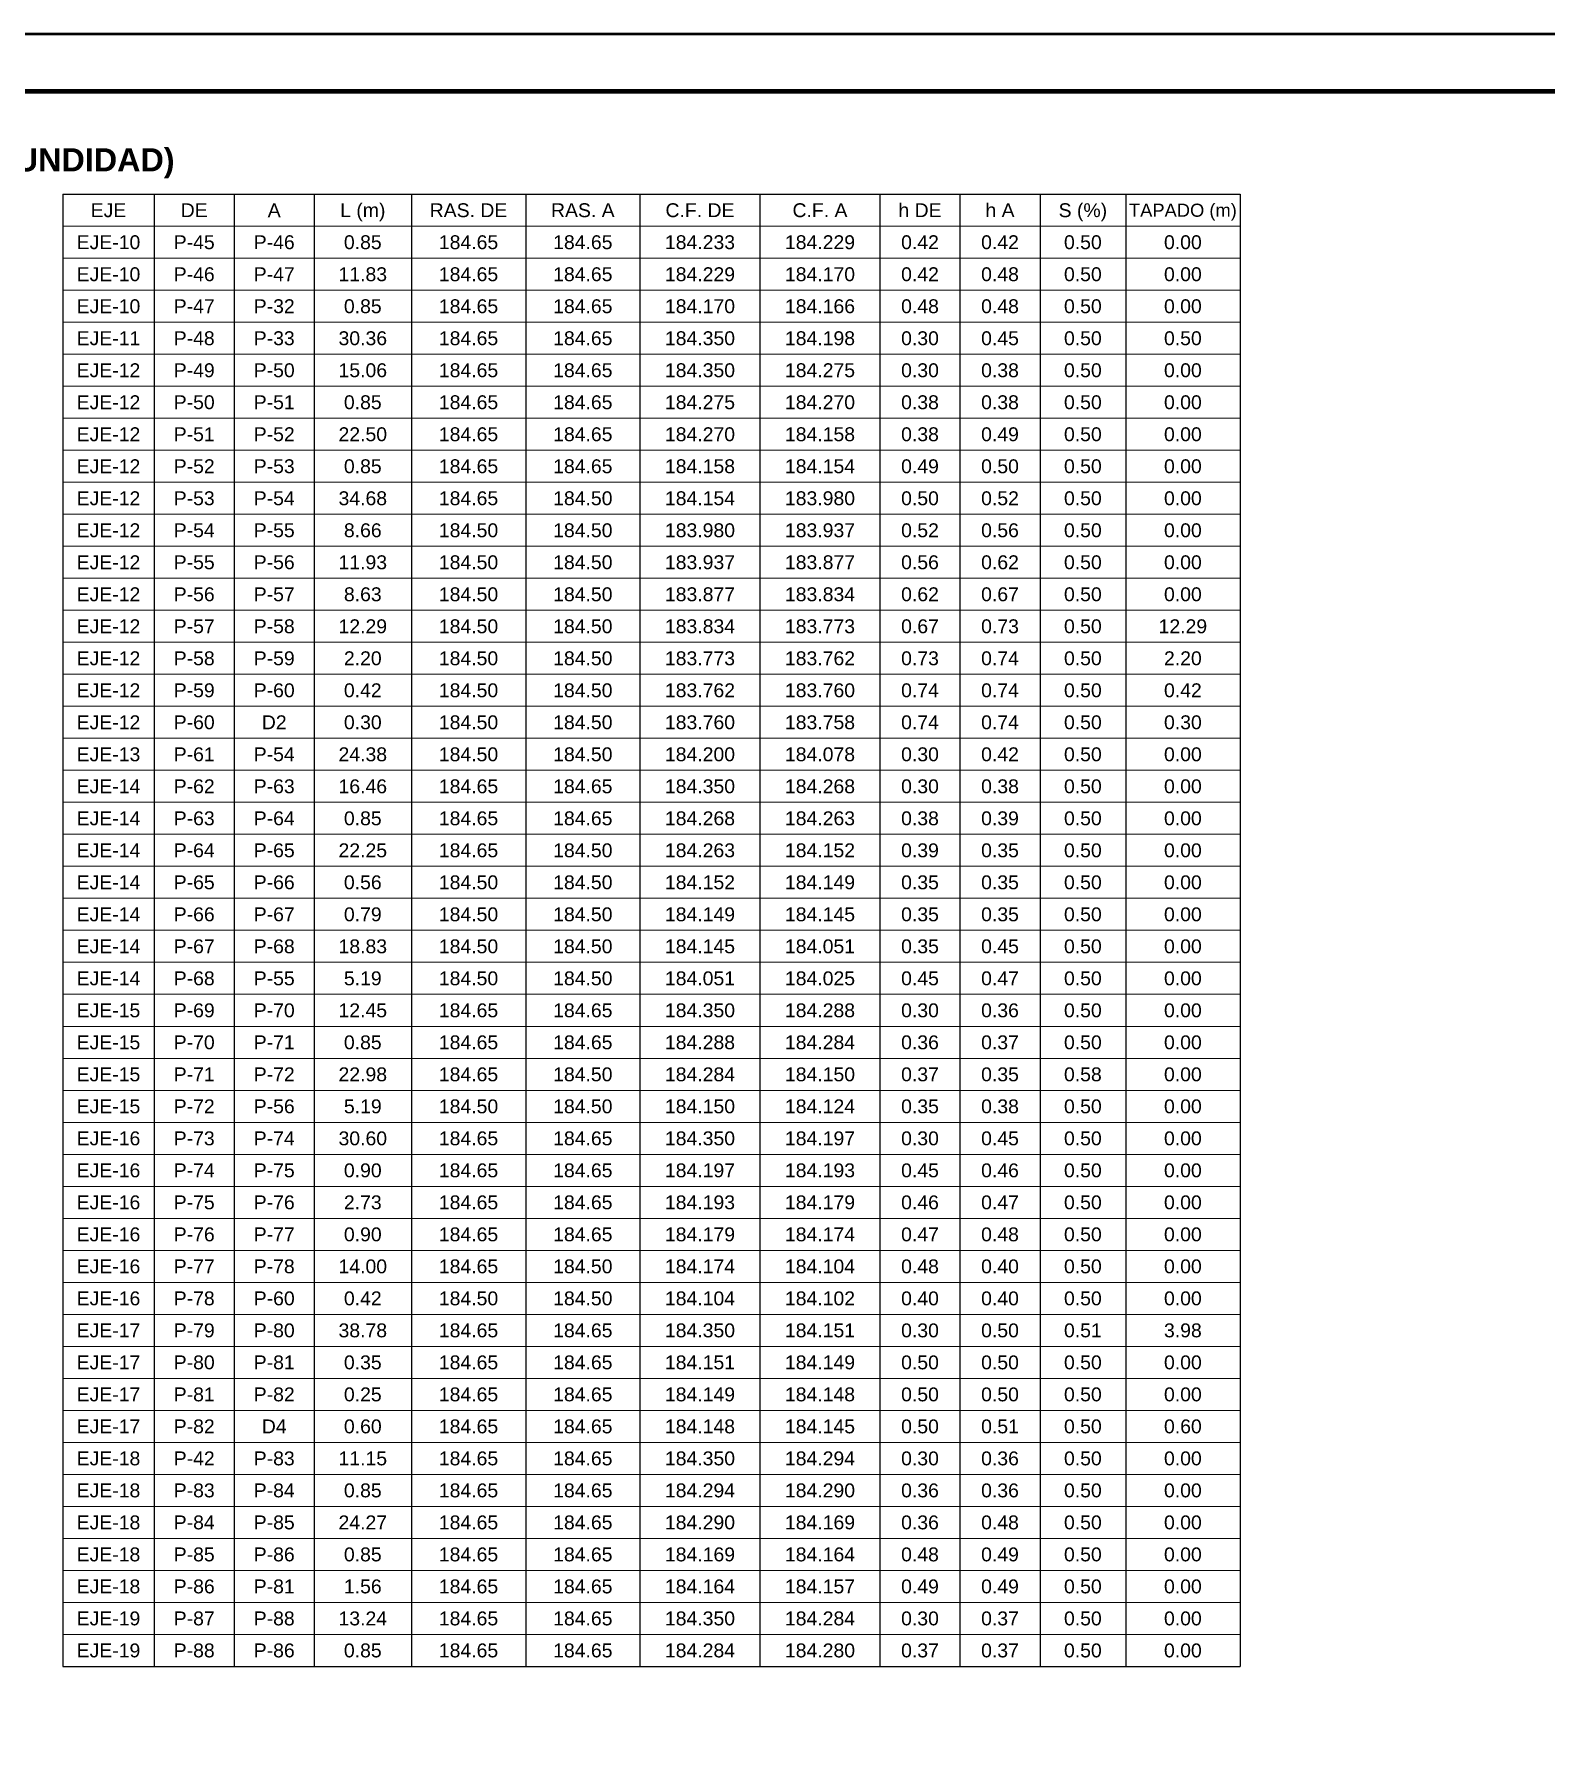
# Model space of a CAD drawing. Header units: metres. Extents: x 354768 to 355417, y 9249536 to 9250102.
# Drawn here: x 354799.705 to 354801.028, y 9249537.474 to 9249538.97 of the extents above; entities that cross this region are included whole.
import ezdxf
from ezdxf.enums import TextEntityAlignment as Align

# ---------------------------------------------------------------- set-up
doc = ezdxf.new("R2010")
doc.units = ezdxf.units.M
doc.header["$LTSCALE"] = 0.25
for name, color, linetype, lineweight in [('GRILLA', 9, 'CONTINUOUS', 13), ('MARCO', 7, 'CONTINUOUS', 50), ('TITULOS', 160, 'CONTINUOUS', 35)]:
    doc.layers.add(name, color=color, linetype=linetype, lineweight=lineweight)
doc.layers.add('TEXTOS', color=7, linetype='CONTINUOUS')
doc.styles.get("Standard").update_dxf_attribs({"font": 'arial.ttf'})
doc.styles.add('TITULOS', font='arialbd.ttf')

msp = doc.modelspace()

# ---------------------------------------------------------------- linework, layer by layer
at = {"layer": 'GRILLA'}
for p, q in [((354799.73, 9249538.802), (354800.76, 9249538.802)), ((354799.73, 9249538.774), (354800.76, 9249538.774)), ((354799.73, 9249538.746), (354800.76, 9249538.746)), ((354799.73, 9249538.718), (354800.76, 9249538.718)), ((354799.73, 9249538.69), (354800.76, 9249538.69)), ((354799.73, 9249538.662), (354800.76, 9249538.662)), ((354799.73, 9249538.634), (354800.76, 9249538.634)), ((354799.73, 9249538.606), (354800.76, 9249538.606)), ((354799.73, 9249538.578), (354800.76, 9249538.578)), ((354799.73, 9249538.55), (354800.76, 9249538.55)), ((354799.73, 9249538.522), (354800.76, 9249538.522)), ((354799.73, 9249538.494), (354800.76, 9249538.494)), ((354799.73, 9249538.466), (354800.76, 9249538.466)), ((354799.73, 9249538.438), (354800.76, 9249538.438)), ((354799.73, 9249538.41), (354800.76, 9249538.41)), ((354799.73, 9249538.382), (354800.76, 9249538.382)), ((354799.73, 9249538.354), (354800.76, 9249538.354)), ((354799.73, 9249538.326), (354800.76, 9249538.326)), ((354799.73, 9249538.298), (354800.76, 9249538.298)), ((354799.73, 9249538.27), (354800.76, 9249538.27)), ((354799.73, 9249538.242), (354800.76, 9249538.242)), ((354799.73, 9249538.214), (354800.76, 9249538.214)), ((354799.73, 9249538.186), (354800.76, 9249538.186)), ((354799.73, 9249538.158), (354800.76, 9249538.158)), ((354799.73, 9249538.13), (354800.76, 9249538.13)), ((354799.73, 9249538.102), (354800.76, 9249538.102)), ((354799.73, 9249538.074), (354800.76, 9249538.074)), ((354799.73, 9249538.046), (354800.76, 9249538.046)), ((354799.73, 9249538.018), (354800.76, 9249538.018)), ((354799.73, 9249537.99), (354800.76, 9249537.99)), ((354799.73, 9249537.962), (354800.76, 9249537.962)), ((354799.73, 9249537.934), (354800.76, 9249537.934)), ((354799.73, 9249537.906), (354800.76, 9249537.906)), ((354799.73, 9249537.878), (354800.76, 9249537.878)), ((354799.73, 9249537.85), (354800.76, 9249537.85)), ((354799.73, 9249537.822), (354800.76, 9249537.822)), ((354799.73, 9249537.794), (354800.76, 9249537.794)), ((354799.73, 9249537.766), (354800.76, 9249537.766)), ((354799.73, 9249537.738), (354800.76, 9249537.738)), ((354799.73, 9249537.71), (354800.76, 9249537.71)), ((354799.73, 9249537.682), (354800.76, 9249537.682)), ((354799.73, 9249537.654), (354800.76, 9249537.654)), ((354799.73, 9249537.626), (354800.76, 9249537.626)), ((354799.73, 9249537.598), (354800.76, 9249537.598)), ((354799.73, 9249537.57), (354800.76, 9249537.57))]:
    msp.add_line(p, q, dxfattribs=at)
at = {"layer": 'MARCO'}
msp.add_lwpolyline([(354798.5, 9249536), (354802.705, 9249536), (354802.705, 9249538.97), (354798.5, 9249538.97)], close=True, dxfattribs=at)
at = {"layer": 'MARCO', "const_width": 0.004}
msp.add_lwpolyline([(354798.625, 9249536.05), (354802.655, 9249536.05), (354802.655, 9249538.92), (354798.625, 9249538.92)], close=True, dxfattribs=at)
at = {"layer": 'TEXTOS'}
for p, q in [((354799.73, 9249538.83), (354800.76, 9249538.83)), ((354799.73, 9249538.83), (354799.73, 9249537.542)), ((354799.81, 9249538.83), (354799.81, 9249537.542)), ((354799.88, 9249538.83), (354799.88, 9249537.542)), ((354799.95, 9249538.83), (354799.95, 9249537.542)), ((354800.035, 9249538.83), (354800.035, 9249537.542)), ((354800.135, 9249538.83), (354800.135, 9249537.542)), ((354800.235, 9249538.83), (354800.235, 9249537.542)), ((354800.34, 9249538.83), (354800.34, 9249537.542)), ((354800.445, 9249538.83), (354800.445, 9249537.542)), ((354800.515, 9249538.83), (354800.515, 9249537.542)), ((354800.585, 9249538.83), (354800.585, 9249537.542)), ((354800.66, 9249538.83), (354800.66, 9249537.542)), ((354800.76, 9249538.83), (354800.76, 9249537.542)), ((354799.73, 9249537.542), (354800.76, 9249537.542))]:
    msp.add_line(p, q, dxfattribs=at)

# ---------------------------------------------------------------- texts
for s, height, p in [('EJE', 0.01215, (354799.77, 9249538.816)), ('DE', 0.01215, (354799.845, 9249538.816)), ('A', 0.0122, (354799.915, 9249538.816)), ('L (m)', 0.01215, (354799.9925, 9249538.816)), ('RAS. DE', 0.01215, (354800.085, 9249538.816)), ('RAS. A', 0.01215, (354800.185, 9249538.816)), ('C.F. DE', 0.01215, (354800.2875, 9249538.816)), ('C.F. A', 0.01215, (354800.3925, 9249538.816)), ('h DE', 0.01215, (354800.48, 9249538.816)), ('h A', 0.01215, (354800.55, 9249538.816)), ('S (%)', 0.01215, (354800.6225, 9249538.816)), ('TAPADO (m)', 0.01147, (354800.71, 9249538.816)), ('EJE-10', 0.01215, (354799.77, 9249538.788)), ('P-45', 0.01215, (354799.845, 9249538.788)), ('P-46', 0.01215, (354799.915, 9249538.788)), ('0.85', 0.01215, (354799.9925, 9249538.788)), ('184.65', 0.01215, (354800.085, 9249538.788)), ('184.65', 0.01215, (354800.185, 9249538.788)), ('184.233', 0.01215, (354800.2875, 9249538.788)), ('184.229', 0.01215, (354800.3925, 9249538.788)), ('0.42', 0.01215, (354800.48, 9249538.788)), ('0.42', 0.01215, (354800.55, 9249538.788)), ('0.50', 0.01215, (354800.6225, 9249538.788)), ('0.00', 0.01215, (354800.71, 9249538.788)), ('EJE-10', 0.01215, (354799.77, 9249538.76)), ('P-46', 0.01215, (354799.845, 9249538.76)), ('P-47', 0.01215, (354799.915, 9249538.76)), ('11.83', 0.01215, (354799.9925, 9249538.76)), ('184.65', 0.01215, (354800.085, 9249538.76)), ('184.65', 0.01215, (354800.185, 9249538.76)), ('184.229', 0.01215, (354800.2875, 9249538.76)), ('184.170', 0.01215, (354800.3925, 9249538.76)), ('0.42', 0.01215, (354800.48, 9249538.76)), ('0.48', 0.01215, (354800.55, 9249538.76)), ('0.50', 0.01215, (354800.6225, 9249538.76)), ('0.00', 0.01215, (354800.71, 9249538.76)), ('EJE-10', 0.01215, (354799.77, 9249538.732)), ('P-47', 0.01215, (354799.845, 9249538.732)), ('P-32', 0.01215, (354799.915, 9249538.732)), ('0.85', 0.01215, (354799.9925, 9249538.732)), ('184.65', 0.01215, (354800.085, 9249538.732)), ('184.65', 0.01215, (354800.185, 9249538.732)), ('184.170', 0.01215, (354800.2875, 9249538.732)), ('184.166', 0.01215, (354800.3925, 9249538.732)), ('0.48', 0.01215, (354800.48, 9249538.732)), ('0.48', 0.01215, (354800.55, 9249538.732)), ('0.50', 0.01215, (354800.6225, 9249538.732)), ('0.00', 0.01215, (354800.71, 9249538.732)), ('EJE-11', 0.01215, (354799.77, 9249538.704)), ('P-48', 0.01215, (354799.845, 9249538.704)), ('P-33', 0.01215, (354799.915, 9249538.704)), ('30.36', 0.01215, (354799.9925, 9249538.704)), ('184.65', 0.01215, (354800.085, 9249538.704)), ('184.65', 0.01215, (354800.185, 9249538.704)), ('184.350', 0.01215, (354800.2875, 9249538.704)), ('184.198', 0.01215, (354800.3925, 9249538.704)), ('0.30', 0.01215, (354800.48, 9249538.704)), ('0.45', 0.01215, (354800.55, 9249538.704)), ('0.50', 0.01215, (354800.6225, 9249538.704)), ('0.50', 0.01215, (354800.71, 9249538.704)), ('EJE-12', 0.01215, (354799.77, 9249538.676)), ('P-49', 0.01215, (354799.845, 9249538.676)), ('P-50', 0.01215, (354799.915, 9249538.676)), ('15.06', 0.01215, (354799.9925, 9249538.676)), ('184.65', 0.01215, (354800.085, 9249538.676)), ('184.65', 0.01215, (354800.185, 9249538.676)), ('184.350', 0.01215, (354800.2875, 9249538.676)), ('184.275', 0.01215, (354800.3925, 9249538.676)), ('0.30', 0.01215, (354800.48, 9249538.676)), ('0.38', 0.01215, (354800.55, 9249538.676)), ('0.50', 0.01215, (354800.6225, 9249538.676)), ('0.00', 0.01215, (354800.71, 9249538.676)), ('EJE-12', 0.01215, (354799.77, 9249538.648)), ('P-50', 0.01215, (354799.845, 9249538.648)), ('P-51', 0.01215, (354799.915, 9249538.648)), ('0.85', 0.01215, (354799.9925, 9249538.648)), ('184.65', 0.01215, (354800.085, 9249538.648)), ('184.65', 0.01215, (354800.185, 9249538.648)), ('184.275', 0.01215, (354800.2875, 9249538.648)), ('184.270', 0.01215, (354800.3925, 9249538.648)), ('0.38', 0.01215, (354800.48, 9249538.648)), ('0.38', 0.01215, (354800.55, 9249538.648)), ('0.50', 0.01215, (354800.6225, 9249538.648)), ('0.00', 0.01215, (354800.71, 9249538.648)), ('EJE-12', 0.01215, (354799.77, 9249538.62)), ('P-51', 0.01215, (354799.845, 9249538.62)), ('P-52', 0.01215, (354799.915, 9249538.62)), ('22.50', 0.01215, (354799.9925, 9249538.62)), ('184.65', 0.01215, (354800.085, 9249538.62)), ('184.65', 0.01215, (354800.185, 9249538.62)), ('184.270', 0.01215, (354800.2875, 9249538.62)), ('184.158', 0.01215, (354800.3925, 9249538.62)), ('0.38', 0.01215, (354800.48, 9249538.62)), ('0.49', 0.01215, (354800.55, 9249538.62)), ('0.50', 0.01215, (354800.6225, 9249538.62)), ('0.00', 0.01215, (354800.71, 9249538.62)), ('EJE-12', 0.01215, (354799.77, 9249538.592)), ('P-52', 0.01215, (354799.845, 9249538.592)), ('P-53', 0.01215, (354799.915, 9249538.592)), ('0.85', 0.01215, (354799.9925, 9249538.592)), ('184.65', 0.01215, (354800.085, 9249538.592)), ('184.65', 0.01215, (354800.185, 9249538.592)), ('184.158', 0.01215, (354800.2875, 9249538.592)), ('184.154', 0.01215, (354800.3925, 9249538.592)), ('0.49', 0.01215, (354800.48, 9249538.592)), ('0.50', 0.01215, (354800.55, 9249538.592)), ('0.50', 0.01215, (354800.6225, 9249538.592)), ('0.00', 0.01215, (354800.71, 9249538.592)), ('EJE-12', 0.01215, (354799.77, 9249538.564)), ('P-53', 0.01215, (354799.845, 9249538.564)), ('P-54', 0.01215, (354799.915, 9249538.564)), ('34.68', 0.01215, (354799.9925, 9249538.564)), ('184.65', 0.01215, (354800.085, 9249538.564)), ('184.50', 0.01215, (354800.185, 9249538.564)), ('184.154', 0.01215, (354800.2875, 9249538.564)), ('183.980', 0.01215, (354800.3925, 9249538.564)), ('0.50', 0.01215, (354800.48, 9249538.564)), ('0.52', 0.01215, (354800.55, 9249538.564)), ('0.50', 0.01215, (354800.6225, 9249538.564)), ('0.00', 0.01215, (354800.71, 9249538.564)), ('EJE-12', 0.01215, (354799.77, 9249538.536)), ('P-54', 0.01215, (354799.845, 9249538.536)), ('P-55', 0.01215, (354799.915, 9249538.536)), ('8.66', 0.01215, (354799.9925, 9249538.536)), ('184.50', 0.01215, (354800.085, 9249538.536)), ('184.50', 0.01215, (354800.185, 9249538.536)), ('183.980', 0.01215, (354800.2875, 9249538.536)), ('183.937', 0.01215, (354800.3925, 9249538.536)), ('0.52', 0.01215, (354800.48, 9249538.536)), ('0.56', 0.01215, (354800.55, 9249538.536)), ('0.50', 0.01215, (354800.6225, 9249538.536)), ('0.00', 0.01215, (354800.71, 9249538.536)), ('EJE-12', 0.01215, (354799.77, 9249538.508)), ('P-55', 0.01215, (354799.845, 9249538.508)), ('P-56', 0.01215, (354799.915, 9249538.508)), ('11.93', 0.01215, (354799.9925, 9249538.508)), ('184.50', 0.01215, (354800.085, 9249538.508)), ('184.50', 0.01215, (354800.185, 9249538.508)), ('183.937', 0.01215, (354800.2875, 9249538.508)), ('183.877', 0.01215, (354800.3925, 9249538.508)), ('0.56', 0.01215, (354800.48, 9249538.508)), ('0.62', 0.01215, (354800.55, 9249538.508)), ('0.50', 0.01215, (354800.6225, 9249538.508)), ('0.00', 0.01215, (354800.71, 9249538.508)), ('EJE-12', 0.01215, (354799.77, 9249538.48)), ('P-56', 0.01215, (354799.845, 9249538.48)), ('P-57', 0.01215, (354799.915, 9249538.48)), ('8.63', 0.01215, (354799.9925, 9249538.48)), ('184.50', 0.01215, (354800.085, 9249538.48)), ('184.50', 0.01215, (354800.185, 9249538.48)), ('183.877', 0.01215, (354800.2875, 9249538.48)), ('183.834', 0.01215, (354800.3925, 9249538.48)), ('0.62', 0.01215, (354800.48, 9249538.48)), ('0.67', 0.01215, (354800.55, 9249538.48)), ('0.50', 0.01215, (354800.6225, 9249538.48)), ('0.00', 0.01215, (354800.71, 9249538.48)), ('EJE-12', 0.01215, (354799.77, 9249538.452)), ('P-57', 0.01215, (354799.845, 9249538.452)), ('P-58', 0.01215, (354799.915, 9249538.452)), ('12.29', 0.01215, (354799.9925, 9249538.452)), ('184.50', 0.01215, (354800.085, 9249538.452)), ('184.50', 0.01215, (354800.185, 9249538.452)), ('183.834', 0.01215, (354800.2875, 9249538.452)), ('183.773', 0.01215, (354800.3925, 9249538.452)), ('0.67', 0.01215, (354800.48, 9249538.452)), ('0.73', 0.01215, (354800.55, 9249538.452)), ('0.50', 0.01215, (354800.6225, 9249538.452)), ('12.29', 0.01215, (354800.71, 9249538.452)), ('EJE-12', 0.01215, (354799.77, 9249538.424)), ('P-58', 0.01215, (354799.845, 9249538.424)), ('P-59', 0.01215, (354799.915, 9249538.424)), ('2.20', 0.01215, (354799.9925, 9249538.424)), ('184.50', 0.01215, (354800.085, 9249538.424)), ('184.50', 0.01215, (354800.185, 9249538.424)), ('183.773', 0.01215, (354800.2875, 9249538.424)), ('183.762', 0.01215, (354800.3925, 9249538.424)), ('0.73', 0.01215, (354800.48, 9249538.424)), ('0.74', 0.01215, (354800.55, 9249538.424)), ('0.50', 0.01215, (354800.6225, 9249538.424)), ('2.20', 0.01215, (354800.71, 9249538.424)), ('EJE-12', 0.01215, (354799.77, 9249538.396)), ('P-59', 0.01215, (354799.845, 9249538.396)), ('P-60', 0.01215, (354799.915, 9249538.396)), ('0.42', 0.01215, (354799.9925, 9249538.396)), ('184.50', 0.01215, (354800.085, 9249538.396)), ('184.50', 0.01215, (354800.185, 9249538.396)), ('183.762', 0.01215, (354800.2875, 9249538.396)), ('183.760', 0.01215, (354800.3925, 9249538.396)), ('0.74', 0.01215, (354800.48, 9249538.396)), ('0.74', 0.01215, (354800.55, 9249538.396)), ('0.50', 0.01215, (354800.6225, 9249538.396)), ('0.42', 0.01215, (354800.71, 9249538.396)), ('EJE-12', 0.01215, (354799.77, 9249538.368)), ('P-60', 0.01215, (354799.845, 9249538.368)), ('D2', 0.01215, (354799.915, 9249538.368)), ('0.30', 0.01215, (354799.9925, 9249538.368)), ('184.50', 0.01215, (354800.085, 9249538.368)), ('184.50', 0.01215, (354800.185, 9249538.368)), ('183.760', 0.01215, (354800.2875, 9249538.368)), ('183.758', 0.01215, (354800.3925, 9249538.368)), ('0.74', 0.01215, (354800.48, 9249538.368)), ('0.74', 0.01215, (354800.55, 9249538.368)), ('0.50', 0.01215, (354800.6225, 9249538.368)), ('0.30', 0.01215, (354800.71, 9249538.368)), ('EJE-13', 0.01215, (354799.77, 9249538.34)), ('P-61', 0.01215, (354799.845, 9249538.34)), ('P-54', 0.01215, (354799.915, 9249538.34)), ('24.38', 0.01215, (354799.9925, 9249538.34)), ('184.50', 0.01215, (354800.085, 9249538.34)), ('184.50', 0.01215, (354800.185, 9249538.34)), ('184.200', 0.01215, (354800.2875, 9249538.34)), ('184.078', 0.01215, (354800.3925, 9249538.34)), ('0.30', 0.01215, (354800.48, 9249538.34)), ('0.42', 0.01215, (354800.55, 9249538.34)), ('0.50', 0.01215, (354800.6225, 9249538.34)), ('0.00', 0.01215, (354800.71, 9249538.34)), ('EJE-14', 0.01215, (354799.77, 9249538.312)), ('P-62', 0.01215, (354799.845, 9249538.312)), ('P-63', 0.01215, (354799.915, 9249538.312)), ('16.46', 0.01215, (354799.9925, 9249538.312)), ('184.65', 0.01215, (354800.085, 9249538.312)), ('184.65', 0.01215, (354800.185, 9249538.312)), ('184.350', 0.01215, (354800.2875, 9249538.312)), ('184.268', 0.01215, (354800.3925, 9249538.312)), ('0.30', 0.01215, (354800.48, 9249538.312)), ('0.38', 0.01215, (354800.55, 9249538.312)), ('0.50', 0.01215, (354800.6225, 9249538.312)), ('0.00', 0.01215, (354800.71, 9249538.312)), ('EJE-14', 0.01215, (354799.77, 9249538.284)), ('P-63', 0.01215, (354799.845, 9249538.284)), ('P-64', 0.01215, (354799.915, 9249538.284)), ('0.85', 0.01215, (354799.9925, 9249538.284)), ('184.65', 0.01215, (354800.085, 9249538.284)), ('184.65', 0.01215, (354800.185, 9249538.284)), ('184.268', 0.01215, (354800.2875, 9249538.284)), ('184.263', 0.01215, (354800.3925, 9249538.284)), ('0.38', 0.01215, (354800.48, 9249538.284)), ('0.39', 0.01215, (354800.55, 9249538.284)), ('0.50', 0.01215, (354800.6225, 9249538.284)), ('0.00', 0.01215, (354800.71, 9249538.284)), ('EJE-14', 0.01215, (354799.77, 9249538.256)), ('P-64', 0.01215, (354799.845, 9249538.256)), ('P-65', 0.01215, (354799.915, 9249538.256)), ('22.25', 0.01215, (354799.9925, 9249538.256)), ('184.65', 0.01215, (354800.085, 9249538.256)), ('184.50', 0.01215, (354800.185, 9249538.256)), ('184.263', 0.01215, (354800.2875, 9249538.256)), ('184.152', 0.01215, (354800.3925, 9249538.256)), ('0.39', 0.01215, (354800.48, 9249538.256)), ('0.35', 0.01215, (354800.55, 9249538.256)), ('0.50', 0.01215, (354800.6225, 9249538.256)), ('0.00', 0.01215, (354800.71, 9249538.256)), ('EJE-14', 0.01215, (354799.77, 9249538.228)), ('P-65', 0.01215, (354799.845, 9249538.228)), ('P-66', 0.01215, (354799.915, 9249538.228)), ('0.56', 0.01215, (354799.9925, 9249538.228)), ('184.50', 0.01215, (354800.085, 9249538.228)), ('184.50', 0.01215, (354800.185, 9249538.228)), ('184.152', 0.01215, (354800.2875, 9249538.228)), ('184.149', 0.01215, (354800.3925, 9249538.228)), ('0.35', 0.01215, (354800.48, 9249538.228)), ('0.35', 0.01215, (354800.55, 9249538.228)), ('0.50', 0.01215, (354800.6225, 9249538.228)), ('0.00', 0.01215, (354800.71, 9249538.228)), ('EJE-14', 0.01215, (354799.77, 9249538.2)), ('P-66', 0.01215, (354799.845, 9249538.2)), ('P-67', 0.01215, (354799.915, 9249538.2)), ('0.79', 0.01215, (354799.9925, 9249538.2)), ('184.50', 0.01215, (354800.085, 9249538.2)), ('184.50', 0.01215, (354800.185, 9249538.2)), ('184.149', 0.01215, (354800.2875, 9249538.2)), ('184.145', 0.01215, (354800.3925, 9249538.2)), ('0.35', 0.01215, (354800.48, 9249538.2)), ('0.35', 0.01215, (354800.55, 9249538.2)), ('0.50', 0.01215, (354800.6225, 9249538.2)), ('0.00', 0.01215, (354800.71, 9249538.2)), ('EJE-14', 0.01215, (354799.77, 9249538.172)), ('P-67', 0.01215, (354799.845, 9249538.172)), ('P-68', 0.01215, (354799.915, 9249538.172)), ('18.83', 0.01215, (354799.9925, 9249538.172)), ('184.50', 0.01215, (354800.085, 9249538.172)), ('184.50', 0.01215, (354800.185, 9249538.172)), ('184.145', 0.01215, (354800.2875, 9249538.172)), ('184.051', 0.01215, (354800.3925, 9249538.172)), ('0.35', 0.01215, (354800.48, 9249538.172)), ('0.45', 0.01215, (354800.55, 9249538.172)), ('0.50', 0.01215, (354800.6225, 9249538.172)), ('0.00', 0.01215, (354800.71, 9249538.172)), ('EJE-14', 0.01215, (354799.77, 9249538.144)), ('P-68', 0.01215, (354799.845, 9249538.144)), ('P-55', 0.01215, (354799.915, 9249538.144)), ('5.19', 0.01215, (354799.9925, 9249538.144)), ('184.50', 0.01215, (354800.085, 9249538.144)), ('184.50', 0.01215, (354800.185, 9249538.144)), ('184.051', 0.01215, (354800.2875, 9249538.144)), ('184.025', 0.01215, (354800.3925, 9249538.144)), ('0.45', 0.01215, (354800.48, 9249538.144)), ('0.47', 0.01215, (354800.55, 9249538.144)), ('0.50', 0.01215, (354800.6225, 9249538.144)), ('0.00', 0.01215, (354800.71, 9249538.144)), ('EJE-15', 0.01215, (354799.77, 9249538.116)), ('P-69', 0.01215, (354799.845, 9249538.116)), ('P-70', 0.01215, (354799.915, 9249538.116)), ('12.45', 0.01215, (354799.9925, 9249538.116)), ('184.65', 0.01215, (354800.085, 9249538.116)), ('184.65', 0.01215, (354800.185, 9249538.116)), ('184.350', 0.01215, (354800.2875, 9249538.116)), ('184.288', 0.01215, (354800.3925, 9249538.116)), ('0.30', 0.01215, (354800.48, 9249538.116)), ('0.36', 0.01215, (354800.55, 9249538.116)), ('0.50', 0.01215, (354800.6225, 9249538.116)), ('0.00', 0.01215, (354800.71, 9249538.116)), ('EJE-15', 0.01215, (354799.77, 9249538.088)), ('P-70', 0.01215, (354799.845, 9249538.088)), ('P-71', 0.01215, (354799.915, 9249538.088)), ('0.85', 0.01215, (354799.9925, 9249538.088)), ('184.65', 0.01215, (354800.085, 9249538.088)), ('184.65', 0.01215, (354800.185, 9249538.088)), ('184.288', 0.01215, (354800.2875, 9249538.088)), ('184.284', 0.01215, (354800.3925, 9249538.088)), ('0.36', 0.01215, (354800.48, 9249538.088)), ('0.37', 0.01215, (354800.55, 9249538.088)), ('0.50', 0.01215, (354800.6225, 9249538.088)), ('0.00', 0.01215, (354800.71, 9249538.088)), ('EJE-15', 0.01215, (354799.77, 9249538.06)), ('P-71', 0.01215, (354799.845, 9249538.06)), ('P-72', 0.01215, (354799.915, 9249538.06)), ('22.98', 0.01215, (354799.9925, 9249538.06)), ('184.65', 0.01215, (354800.085, 9249538.06)), ('184.50', 0.01215, (354800.185, 9249538.06)), ('184.284', 0.01215, (354800.2875, 9249538.06)), ('184.150', 0.01215, (354800.3925, 9249538.06)), ('0.37', 0.01215, (354800.48, 9249538.06)), ('0.35', 0.01215, (354800.55, 9249538.06)), ('0.58', 0.01215, (354800.6225, 9249538.06)), ('0.00', 0.01215, (354800.71, 9249538.06)), ('EJE-15', 0.01215, (354799.77, 9249538.032)), ('P-72', 0.01215, (354799.845, 9249538.032)), ('P-56', 0.01215, (354799.915, 9249538.032)), ('5.19', 0.01215, (354799.9925, 9249538.032)), ('184.50', 0.01215, (354800.085, 9249538.032)), ('184.50', 0.01215, (354800.185, 9249538.032)), ('184.150', 0.01215, (354800.2875, 9249538.032)), ('184.124', 0.01215, (354800.3925, 9249538.032)), ('0.35', 0.01215, (354800.48, 9249538.032)), ('0.38', 0.01215, (354800.55, 9249538.032)), ('0.50', 0.01215, (354800.6225, 9249538.032)), ('0.00', 0.01215, (354800.71, 9249538.032)), ('EJE-16', 0.01215, (354799.77, 9249538.004)), ('P-73', 0.01215, (354799.845, 9249538.004)), ('P-74', 0.01215, (354799.915, 9249538.004)), ('30.60', 0.01215, (354799.9925, 9249538.004)), ('184.65', 0.01215, (354800.085, 9249538.004)), ('184.65', 0.01215, (354800.185, 9249538.004)), ('184.350', 0.01215, (354800.2875, 9249538.004)), ('184.197', 0.01215, (354800.3925, 9249538.004)), ('0.30', 0.01215, (354800.48, 9249538.004)), ('0.45', 0.01215, (354800.55, 9249538.004)), ('0.50', 0.01215, (354800.6225, 9249538.004)), ('0.00', 0.01215, (354800.71, 9249538.004)), ('EJE-16', 0.01215, (354799.77, 9249537.976)), ('P-74', 0.01215, (354799.845, 9249537.976)), ('P-75', 0.01215, (354799.915, 9249537.976)), ('0.90', 0.01215, (354799.9925, 9249537.976)), ('184.65', 0.01215, (354800.085, 9249537.976)), ('184.65', 0.01215, (354800.185, 9249537.976)), ('184.197', 0.01215, (354800.2875, 9249537.976)), ('184.193', 0.01215, (354800.3925, 9249537.976)), ('0.45', 0.01215, (354800.48, 9249537.976)), ('0.46', 0.01215, (354800.55, 9249537.976)), ('0.50', 0.01215, (354800.6225, 9249537.976)), ('0.00', 0.01215, (354800.71, 9249537.976)), ('EJE-16', 0.01215, (354799.77, 9249537.948)), ('P-75', 0.01215, (354799.845, 9249537.948)), ('P-76', 0.01215, (354799.915, 9249537.948)), ('2.73', 0.01215, (354799.9925, 9249537.948)), ('184.65', 0.01215, (354800.085, 9249537.948)), ('184.65', 0.01215, (354800.185, 9249537.948)), ('184.193', 0.01215, (354800.2875, 9249537.948)), ('184.179', 0.01215, (354800.3925, 9249537.948)), ('0.46', 0.01215, (354800.48, 9249537.948)), ('0.47', 0.01215, (354800.55, 9249537.948)), ('0.50', 0.01215, (354800.6225, 9249537.948)), ('0.00', 0.01215, (354800.71, 9249537.948)), ('EJE-16', 0.01215, (354799.77, 9249537.92)), ('P-76', 0.01215, (354799.845, 9249537.92)), ('P-77', 0.01215, (354799.915, 9249537.92)), ('0.90', 0.01215, (354799.9925, 9249537.92)), ('184.65', 0.01215, (354800.085, 9249537.92)), ('184.65', 0.01215, (354800.185, 9249537.92)), ('184.179', 0.01215, (354800.2875, 9249537.92)), ('184.174', 0.01215, (354800.3925, 9249537.92)), ('0.47', 0.01215, (354800.48, 9249537.92)), ('0.48', 0.01215, (354800.55, 9249537.92)), ('0.50', 0.01215, (354800.6225, 9249537.92)), ('0.00', 0.01215, (354800.71, 9249537.92)), ('EJE-16', 0.01215, (354799.77, 9249537.892)), ('P-77', 0.01215, (354799.845, 9249537.892)), ('P-78', 0.01215, (354799.915, 9249537.892)), ('14.00', 0.01215, (354799.9925, 9249537.892)), ('184.65', 0.01215, (354800.085, 9249537.892)), ('184.50', 0.01215, (354800.185, 9249537.892)), ('184.174', 0.01215, (354800.2875, 9249537.892)), ('184.104', 0.01215, (354800.3925, 9249537.892)), ('0.48', 0.01215, (354800.48, 9249537.892)), ('0.40', 0.01215, (354800.55, 9249537.892)), ('0.50', 0.01215, (354800.6225, 9249537.892)), ('0.00', 0.01215, (354800.71, 9249537.892)), ('EJE-16', 0.01215, (354799.77, 9249537.864)), ('P-78', 0.01215, (354799.845, 9249537.864)), ('P-60', 0.01215, (354799.915, 9249537.864)), ('0.42', 0.01215, (354799.9925, 9249537.864)), ('184.50', 0.01215, (354800.085, 9249537.864)), ('184.50', 0.01215, (354800.185, 9249537.864)), ('184.104', 0.01215, (354800.2875, 9249537.864)), ('184.102', 0.01215, (354800.3925, 9249537.864)), ('0.40', 0.01215, (354800.48, 9249537.864)), ('0.40', 0.01215, (354800.55, 9249537.864)), ('0.50', 0.01215, (354800.6225, 9249537.864)), ('0.00', 0.01215, (354800.71, 9249537.864)), ('EJE-17', 0.01215, (354799.77, 9249537.836)), ('P-79', 0.01215, (354799.845, 9249537.836)), ('P-80', 0.01215, (354799.915, 9249537.836)), ('38.78', 0.01215, (354799.9925, 9249537.836)), ('184.65', 0.01215, (354800.085, 9249537.836)), ('184.65', 0.01215, (354800.185, 9249537.836)), ('184.350', 0.01215, (354800.2875, 9249537.836)), ('184.151', 0.01215, (354800.3925, 9249537.836)), ('0.30', 0.01215, (354800.48, 9249537.836)), ('0.50', 0.01215, (354800.55, 9249537.836)), ('0.51', 0.01215, (354800.6225, 9249537.836)), ('3.98', 0.01215, (354800.71, 9249537.836)), ('EJE-17', 0.01215, (354799.77, 9249537.808)), ('P-80', 0.01215, (354799.845, 9249537.808)), ('P-81', 0.01215, (354799.915, 9249537.808)), ('0.35', 0.01215, (354799.9925, 9249537.808)), ('184.65', 0.01215, (354800.085, 9249537.808)), ('184.65', 0.01215, (354800.185, 9249537.808)), ('184.151', 0.01215, (354800.2875, 9249537.808)), ('184.149', 0.01215, (354800.3925, 9249537.808)), ('0.50', 0.01215, (354800.48, 9249537.808)), ('0.50', 0.01215, (354800.55, 9249537.808)), ('0.50', 0.01215, (354800.6225, 9249537.808)), ('0.00', 0.01215, (354800.71, 9249537.808)), ('EJE-17', 0.01215, (354799.77, 9249537.78)), ('P-81', 0.01215, (354799.845, 9249537.78)), ('P-82', 0.01215, (354799.915, 9249537.78)), ('0.25', 0.01215, (354799.9925, 9249537.78)), ('184.65', 0.01215, (354800.085, 9249537.78)), ('184.65', 0.01215, (354800.185, 9249537.78)), ('184.149', 0.01215, (354800.2875, 9249537.78)), ('184.148', 0.01215, (354800.3925, 9249537.78)), ('0.50', 0.01215, (354800.48, 9249537.78)), ('0.50', 0.01215, (354800.55, 9249537.78)), ('0.50', 0.01215, (354800.6225, 9249537.78)), ('0.00', 0.01215, (354800.71, 9249537.78)), ('EJE-17', 0.01215, (354799.77, 9249537.752)), ('P-82', 0.01215, (354799.845, 9249537.752)), ('D4', 0.01215, (354799.915, 9249537.752)), ('0.60', 0.01215, (354799.9925, 9249537.752)), ('184.65', 0.01215, (354800.085, 9249537.752)), ('184.65', 0.01215, (354800.185, 9249537.752)), ('184.148', 0.01215, (354800.2875, 9249537.752)), ('184.145', 0.01215, (354800.3925, 9249537.752)), ('0.50', 0.01215, (354800.48, 9249537.752)), ('0.51', 0.01215, (354800.55, 9249537.752)), ('0.50', 0.01215, (354800.6225, 9249537.752)), ('0.60', 0.01215, (354800.71, 9249537.752)), ('EJE-18', 0.01215, (354799.77, 9249537.724)), ('P-42', 0.01215, (354799.845, 9249537.724)), ('P-83', 0.01215, (354799.915, 9249537.724)), ('11.15', 0.01215, (354799.9925, 9249537.724)), ('184.65', 0.01215, (354800.085, 9249537.724)), ('184.65', 0.01215, (354800.185, 9249537.724)), ('184.350', 0.01215, (354800.2875, 9249537.724)), ('184.294', 0.01215, (354800.3925, 9249537.724)), ('0.30', 0.01215, (354800.48, 9249537.724)), ('0.36', 0.01215, (354800.55, 9249537.724)), ('0.50', 0.01215, (354800.6225, 9249537.724)), ('0.00', 0.01215, (354800.71, 9249537.724)), ('EJE-18', 0.01215, (354799.77, 9249537.696)), ('P-83', 0.01215, (354799.845, 9249537.696)), ('P-84', 0.01215, (354799.915, 9249537.696)), ('0.85', 0.01215, (354799.9925, 9249537.696)), ('184.65', 0.01215, (354800.085, 9249537.696)), ('184.65', 0.01215, (354800.185, 9249537.696)), ('184.294', 0.01215, (354800.2875, 9249537.696)), ('184.290', 0.01215, (354800.3925, 9249537.696)), ('0.36', 0.01215, (354800.48, 9249537.696)), ('0.36', 0.01215, (354800.55, 9249537.696)), ('0.50', 0.01215, (354800.6225, 9249537.696)), ('0.00', 0.01215, (354800.71, 9249537.696)), ('EJE-18', 0.01215, (354799.77, 9249537.668)), ('P-84', 0.01215, (354799.845, 9249537.668)), ('P-85', 0.01215, (354799.915, 9249537.668)), ('24.27', 0.01215, (354799.9925, 9249537.668)), ('184.65', 0.01215, (354800.085, 9249537.668)), ('184.65', 0.01215, (354800.185, 9249537.668)), ('184.290', 0.01215, (354800.2875, 9249537.668)), ('184.169', 0.01215, (354800.3925, 9249537.668)), ('0.36', 0.01215, (354800.48, 9249537.668)), ('0.48', 0.01215, (354800.55, 9249537.668)), ('0.50', 0.01215, (354800.6225, 9249537.668)), ('0.00', 0.01215, (354800.71, 9249537.668)), ('EJE-18', 0.01215, (354799.77, 9249537.64)), ('P-85', 0.01215, (354799.845, 9249537.64)), ('P-86', 0.01215, (354799.915, 9249537.64)), ('0.85', 0.01215, (354799.9925, 9249537.64)), ('184.65', 0.01215, (354800.085, 9249537.64)), ('184.65', 0.01215, (354800.185, 9249537.64)), ('184.169', 0.01215, (354800.2875, 9249537.64)), ('184.164', 0.01215, (354800.3925, 9249537.64)), ('0.48', 0.01215, (354800.48, 9249537.64)), ('0.49', 0.01215, (354800.55, 9249537.64)), ('0.50', 0.01215, (354800.6225, 9249537.64)), ('0.00', 0.01215, (354800.71, 9249537.64)), ('EJE-18', 0.01215, (354799.77, 9249537.612)), ('P-86', 0.01215, (354799.845, 9249537.612)), ('P-81', 0.01215, (354799.915, 9249537.612)), ('1.56', 0.01215, (354799.9925, 9249537.612)), ('184.65', 0.01215, (354800.085, 9249537.612)), ('184.65', 0.01215, (354800.185, 9249537.612)), ('184.164', 0.01215, (354800.2875, 9249537.612)), ('184.157', 0.01215, (354800.3925, 9249537.612)), ('0.49', 0.01215, (354800.48, 9249537.612)), ('0.49', 0.01215, (354800.55, 9249537.612)), ('0.50', 0.01215, (354800.6225, 9249537.612)), ('0.00', 0.01215, (354800.71, 9249537.612)), ('EJE-19', 0.01215, (354799.77, 9249537.584)), ('P-87', 0.01215, (354799.845, 9249537.584)), ('P-88', 0.01215, (354799.915, 9249537.584)), ('13.24', 0.01215, (354799.9925, 9249537.584)), ('184.65', 0.01215, (354800.085, 9249537.584)), ('184.65', 0.01215, (354800.185, 9249537.584)), ('184.350', 0.01215, (354800.2875, 9249537.584)), ('184.284', 0.01215, (354800.3925, 9249537.584)), ('0.30', 0.01215, (354800.48, 9249537.584)), ('0.37', 0.01215, (354800.55, 9249537.584)), ('0.50', 0.01215, (354800.6225, 9249537.584)), ('0.00', 0.01215, (354800.71, 9249537.584)), ('EJE-19', 0.01215, (354799.77, 9249537.556)), ('P-88', 0.01215, (354799.845, 9249537.556)), ('P-86', 0.01215, (354799.915, 9249537.556)), ('0.85', 0.01215, (354799.9925, 9249537.556)), ('184.65', 0.01215, (354800.085, 9249537.556)), ('184.65', 0.01215, (354800.185, 9249537.556)), ('184.284', 0.01215, (354800.2875, 9249537.556)), ('184.280', 0.01215, (354800.3925, 9249537.556)), ('0.37', 0.01215, (354800.48, 9249537.556)), ('0.37', 0.01215, (354800.55, 9249537.556)), ('0.50', 0.01215, (354800.6225, 9249537.556)), ('0.00', 0.01215, (354800.71, 9249537.556))]:
    msp.add_text(s, height=height, dxfattribs=at).set_placement(p, align=Align.MIDDLE_CENTER)
at = {"layer": 'TITULOS', "style": 'TITULOS'}
msp.add_text('CUADRO DE TRAMOS (C.F. = COTA DE FONDO, RAS. = RASANTE, h = PROFUNDIDAD)', height=0.02025, dxfattribs=at).set_placement((354798.65, 9249538.85))

doc.saveas('drawing.dxf')
